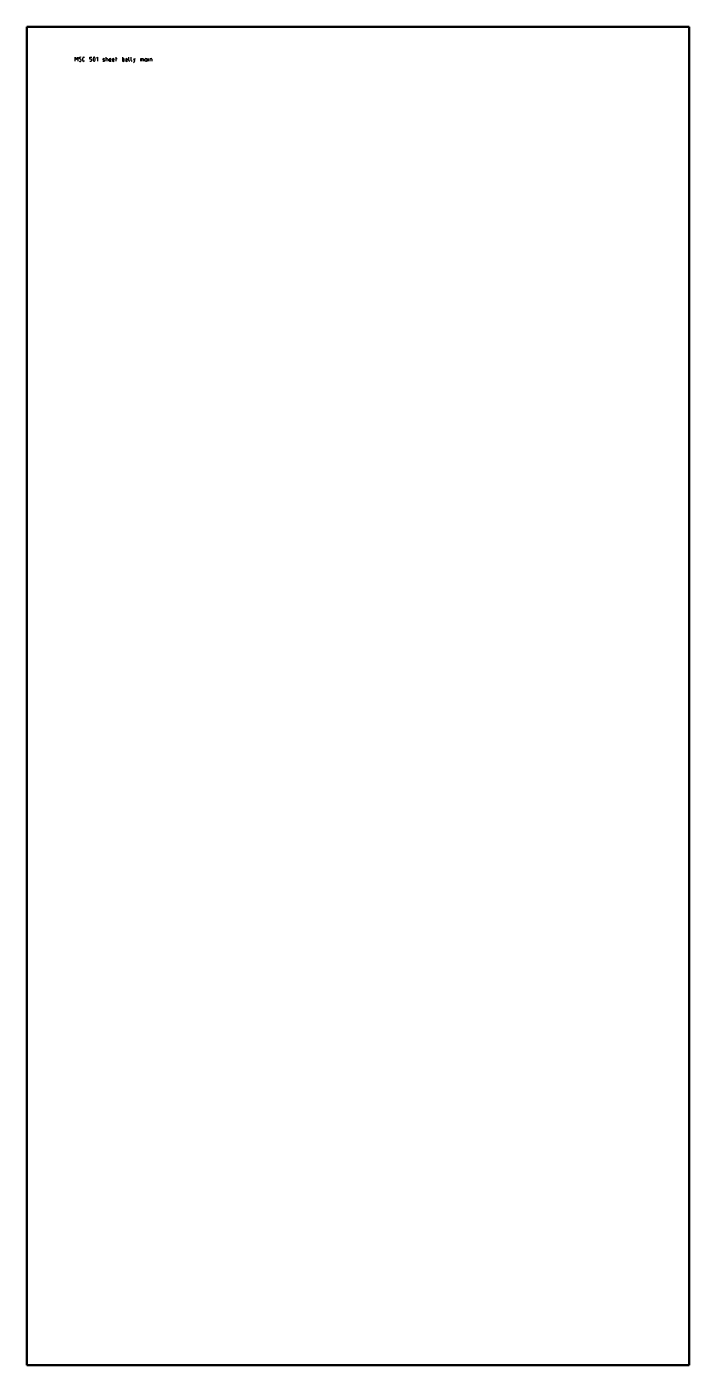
# Model space of a CAD drawing. Header units: millimetres. Extents: x 0 to 980, y 0 to 1981.
import ezdxf

# ---------------------------------------------------------------- set-up
doc = ezdxf.new("R2010")
doc.units = ezdxf.units.MM
doc.layers.add('IV_MARK_SURFACE', color=2, linetype='Continuous', lineweight=25)
doc.layers.add('IV_OUTER_PROFILE', color=7, linetype='Continuous', lineweight=50)

msp = doc.modelspace()

# ---------------------------------------------------------------- linework, layer by layer
at = {"layer": 'IV_MARK_SURFACE'}
for p, q in [((71.5, 1929.5), (71.5, 1935.6)), ((71.5, 1935.6), (73.6, 1932.2)), ((73.6, 1932.2), (75.6, 1935.6)), ((75.6, 1935.6), (75.6, 1929.5)), ((80, 1932.2), (78.3, 1933.2)), ((82.7, 1930.8), (82.7, 1934.2)), ((84.1, 1935.6), (85.4, 1935.6)), ((85.4, 1929.5), (84.1, 1929.5)), ((93.5, 1932.9), (93.5, 1935.6)), ((93.5, 1935.6), (96.2, 1935.6)), ((95.2, 1932.9), (93.5, 1932.9)), ((93.5, 1929.5), (95.2, 1929.5)), ((96.2, 1930.8), (96.2, 1931.5)), ((103, 1934.2), (104.4, 1935.6)), ((104.4, 1935.6), (104.4, 1929.5)), ((112.5, 1932.5), (112.5, 1932.9)), ((114.5, 1931.2), (113.2, 1931.8)), ((113.5, 1933.5), (114.2, 1933.5)), ((113.5, 1929.5), (114.2, 1929.5)), ((115.2, 1930.2), (115.2, 1930.5)), ((117.2, 1933.5), (117.2, 1935.6)), ((117.2, 1929.5), (117.2, 1933.5)), ((117.2, 1933.5), (118.9, 1933.5)), ((119.9, 1932.5), (119.9, 1929.5)), ((122, 1932.2), (122, 1931.5)), ((122, 1931.5), (124.7, 1931.5)), ((122, 1931.5), (122, 1930.5)), ((123, 1929.5), (124.7, 1929.5)), ((124.7, 1931.5), (124.7, 1932.2)), ((126.7, 1932.2), (126.7, 1931.5)), ((126.7, 1931.5), (129.4, 1931.5)), ((126.7, 1931.5), (126.7, 1930.5)), ((127.7, 1929.5), (129.4, 1929.5)), ((129.4, 1931.5), (129.4, 1932.2)), ((131.4, 1933.5), (132.1, 1933.5)), ((132.1, 1933.5), (132.1, 1935.6)), ((132.1, 1929.5), (132.1, 1933.5)), ((132.1, 1933.5), (133.5, 1933.5)), ((141.6, 1935.6), (141.6, 1933.5)), ((141.6, 1933.5), (141.6, 1929.5)), ((143.3, 1933.5), (141.6, 1933.5)), ((141.6, 1929.5), (143.3, 1929.5)), ((144.3, 1930.5), (144.3, 1932.5)), ((146.3, 1932.2), (146.3, 1931.5)), ((146.3, 1931.5), (149, 1931.5)), ((146.3, 1931.5), (146.3, 1930.5)), ((147.3, 1929.5), (149, 1929.5)), ((149, 1931.5), (149, 1932.2)), ((151.1, 1930.5), (151.1, 1935.6)), ((152.4, 1929.5), (152.1, 1929.5)), ((154.4, 1930.5), (154.4, 1935.6)), ((155.8, 1929.5), (155.5, 1929.5)), ((157.8, 1933.5), (159.2, 1929.5)), ((158.8, 1928.5), (159.2, 1929.5)), ((159.2, 1929.5), (160.5, 1933.5)), ((168.6, 1933.5), (170.7, 1933.5)), ((168.6, 1929.5), (168.6, 1933.5)), ((170.7, 1933.5), (171.7, 1933.5)), ((170.7, 1929.5), (170.7, 1933.5)), ((172.7, 1932.5), (172.7, 1929.5)), ((174.7, 1930.5), (174.7, 1932.2)), ((176.4, 1929.5), (175.8, 1929.5)), ((176.1, 1933.5), (177.4, 1933.5)), ((177.4, 1933.5), (177.4, 1930.5)), ((177.4, 1930.5), (177.4, 1930.2)), ((180.3, 1929.5), (180.3, 1933.5)), ((182.5, 1929.5), (182.5, 1933.5)), ((182.5, 1933.5), (184.2, 1933.5)), ((185.2, 1932.5), (185.2, 1929.5))]:
    msp.add_line(p, q, dxfattribs=at)
for centre, radius, start, end in [((78.9, 1931.7), 2.28, 236.4174, 280.9627), ((79, 1934.4), 1.35, 139.6263, 239.2984), ((79.3, 1932.7), 2.86, 61.7153, 118.2847), ((79.3, 1930.9), 1.45, 272.3685, 59.559), ((84.1, 1934.2), 1.35, 90, 180), ((84.1, 1930.8), 1.35, 180, 270), ((94.8, 1931.5), 1.45, 1.0861, 72.6537), ((94.8, 1930.9), 1.45, 287.3463, 358.9139), ((106.8, 1932.5), 8.52, 163.8661, 196.1339), ((99.6, 1934.5), 1.1, 22.4119, 157.5881), ((99.6, 1930.6), 1.1, 203.0373, 336.9627), ((92.5, 1932.5), 8.52, 343.8661, 16.1339), ((113.5, 1932.4), 1.11, 90.3744, 157.0058), ((113.6, 1933), 1.22, 201.8601, 248.1399), ((113.5, 1930.6), 1.11, 202.9942, 269.6256), ((114.2, 1932.4), 1.11, 22.9942, 89.6256), ((114.2, 1930.6), 1.11, 270.3744, 337.0058), ((114.1, 1930), 1.22, 21.8601, 68.1399), ((118.9, 1932.5), 1.02, 0, 90), ((123.3, 1932.2), 1.35, 0, 180), ((123, 1930.5), 1.02, 180, 270), ((128, 1932.2), 1.35, 0, 180), ((127.7, 1930.5), 1.02, 180, 270), ((143.3, 1932.5), 1.02, 0, 90), ((143.3, 1930.5), 1.02, 270, 0), ((147.7, 1932.2), 1.35, 0, 180), ((147.3, 1930.5), 1.02, 180, 270), ((152.1, 1930.5), 1.02, 180, 270), ((155.5, 1930.5), 1.02, 180, 270), ((157.3, 1929), 1.6, 288.4184, 341.5816), ((171.7, 1932.5), 1.02, 0, 90), ((176.1, 1932.2), 1.35, 90, 180), ((175.8, 1930.5), 1.02, 180, 270), ((176.4, 1930.5), 1.02, 270, 0), ((178.1, 1930.2), 0.677, 180, 270), ((184.2, 1932.5), 1.02, 0, 90)]:
    msp.add_arc(centre, radius, start, end, dxfattribs=at)
at = {"layer": 'IV_OUTER_PROFILE'}
for p, q in [((980, 1980.6), (0, 1980.6)), ((0, 0), (0, 1980.6)), ((980, 0), (980, 1980.6)), ((980, 0), (0, 0))]:
    msp.add_line(p, q, dxfattribs=at)

doc.saveas('drawing.dxf')
